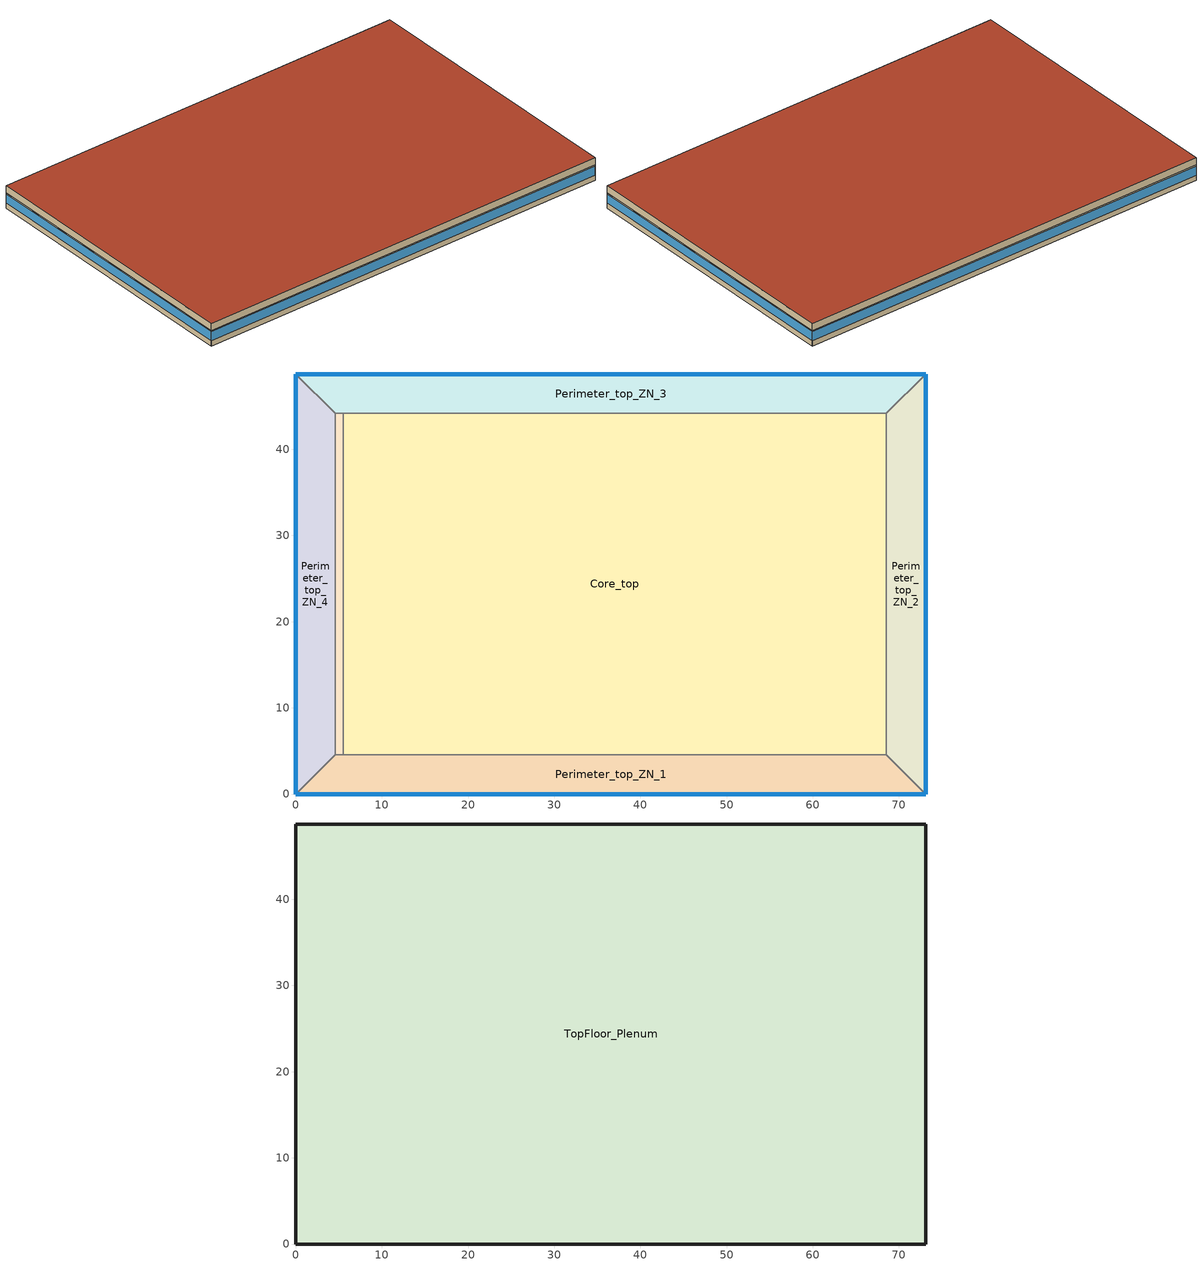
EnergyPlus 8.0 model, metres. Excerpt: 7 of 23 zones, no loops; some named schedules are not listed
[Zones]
Core_top
 floor adiabatic (int_slab_floor): 68.53,44.16 68.53,4.57 5.49,4.57 5.49,44.16 z33.54
 wall to Perimeter_bot_ZN_1 (int_wall): 5.49,4.57 68.53,4.57 z33.54:36.28
 wall to Perimeter_top_ZN_4 (int_wall): 5.49,44.16 5.49,4.57 z33.54:36.28
 wall to Perimeter_top_ZN_3 (int_wall): 68.53,44.16 5.49,44.16 z33.54:36.28
 wall to Perimeter_top_ZN_2 (int_wall): 68.53,4.57 68.53,44.16 z33.54:36.28
 ceiling to TopFloor_Plenum (DropCeiling): 5.49,44.16 5.49,4.57 68.53,4.57 68.53,44.16 z36.28
Perimeter_top_ZN_3
 floor adiabatic (int_slab_floor): 73.11,48.74 68.53,44.16 4.57,44.16 0,48.74 z33.54
 wall outside (nonres_ext_wall): 73.11,48.74 0,48.74 z33.54:36.28
 wall to Perimeter_top_ZN_4 (int_wall): 0,48.74 4.57,44.16 z33.54:36.28
 wall to Perimeter_top_ZN_2 (int_wall): 68.53,44.16 73.11,48.74 z33.54:36.28
 wall to DataCenter_top_ZN_6 (int_wall): 4.57,44.16 5.49,44.16 z33.54:36.28
 window (Window_U_0.40_SHGC_0.45): 73.11,48.74 0,48.74 z34.45:36.04
 ceiling to TopFloor_Plenum (DropCeiling): 0,48.74 4.57,44.16 68.53,44.16 73.11,48.74 z36.28
Perimeter_top_ZN_2
 floor adiabatic (int_slab_floor): 73.11,48.74 73.11,0 68.53,4.57 68.53,44.16 z33.54
 wall outside (nonres_ext_wall): 73.11,0 73.11,48.74 z33.54:36.28
 wall to Perimeter_top_ZN_1 (int_wall): 68.53,4.57 73.11,0 z33.54:36.28
 window (Window_U_0.40_SHGC_0.45): 73.11,0 73.11,48.74 z34.45:36.04
 ceiling to TopFloor_Plenum (DropCeiling): 68.53,44.16 68.53,4.57 73.11,0 73.11,48.74 z36.28
Perimeter_top_ZN_1
 floor adiabatic (int_slab_floor): 68.53,4.57 73.11,0 0,0 4.57,4.57 z33.54
 wall outside (nonres_ext_wall): 0,0 73.11,0 z33.54:36.28
 wall to DataCenter_top_ZN_6 (int_wall): 5.49,4.57 4.57,4.57 z33.54:36.28
 wall to Perimeter_top_ZN_4 (int_wall): 4.57,4.57 0,0 z33.54:36.28
 window (Window_U_0.40_SHGC_0.45): 0,0 73.11,0 z34.45:36.04
 ceiling to TopFloor_Plenum (DropCeiling): 4.57,4.57 0,0 73.11,0 68.53,4.57 z36.28
Perimeter_top_ZN_4
 floor adiabatic (int_slab_floor): 4.57,44.16 4.57,4.57 0,0 0,48.74 z33.54
 wall outside (nonres_ext_wall): 0,48.74 0,0 z33.54:36.28
 wall to DataCenter_top_ZN_6 (int_wall): 4.57,4.57 4.57,44.16 z33.54:36.28
 window (Window_U_0.40_SHGC_0.45): 0,48.74 0,0 z34.45:36.04
 ceiling to TopFloor_Plenum (DropCeiling): 0,48.74 0,0 4.57,4.57 4.57,44.16 z36.28
DataCenter_top_ZN_6
 floor adiabatic (int_slab_floor): 5.49,44.16 5.49,4.57 4.57,4.57 4.57,44.16 z33.54
 ceiling to TopFloor_Plenum (DropCeiling): 4.57,44.16 4.57,4.57 5.49,4.57 5.49,44.16 z36.28
TopFloor_Plenum
 wall outside (nonres_ext_wall): 0,0 73.11,0 73.11,48.74 0,48.74 0,0 z36.28:37.5
 roof outside (nonres_roof): 0,48.74 0,0 73.11,0 73.11,48.74 z37.5
[Building]
Large Office: North Axis {deg}=0; Terrain=City; Loads Convergence Tolerance Value=0.04; Temperature Convergence Tolerance Value {deltaC}=0.2; Solar Distribution=FullInteriorAndExterior; Maximum Number of Warmup Days=25; Minimum Number of Warmup Days=6
[Site:Location]
Site:Location=Duluth International Arpt_MN_USA Design_Conditions; Latitude {N+ S-}=46.83; Longitude {W- E+}=-92.22; Time Zone Relative to GMT {GMT+/-}=-6; Elevation {m}=433
[SizingPeriod:DesignDay] Day of Month=21; Dry-Bulb Temperature Range Modifier Type=DefaultMultipliers; Humidity Condition Type=Wetbulb; Barometric Pressure {Pa}=96230; Rain {Yes/No}=No; Snow on ground {Yes/No}=No; Daylight Savings Time Indicator=No
Name | Month | Day Type | Maximum Dry-Bulb Temperature {C} | Daily Dry-Bulb Temperature Range {C} | Wetbulb at Maximum Dry-Bulb {C} | Wind Speed {m/s} design conditions vs. traditional 6.71 m/s (15 mph) | Wind Direction {Degrees; N=0, S=180} | Solar Model Indicator | Clearness {0.0 to 1.1} | Wind Speed {m/s} design conditions vs. traditional 3.35 m/s (7mph) | ASHRAE Clear Sky Optical Depth for Beam Irradiance (taub) | ASHRAE Clear Sky Optical Depth for Diffuse Irradiance (taud)
Duluth International Arpt Ann Htg 99.6% Condns DB | 1 | WinterDesignDay | -28.6 | 0 | -28.6 | 4.6 | 310 | ASHRAEClearSky | 0
Duluth International Arpt Ann Clg .4% Condns DB=>MWB | 7 | SummerDesignDay | 29.2 | 10.9 | 21 |  | 220 | ASHRAETau |  | 5.2 | 0.398 | 2.218
[Site:WaterMainsTemperature]
Calculation Method=Correlation; Annual Average Outdoor Air Temperature {C}=3.19; Maximum Difference In Monthly Average Outdoor Air Temperatures {deltaC}=31.72
[Material]
Name | Roughness | Thickness {m} | Conductivity {W/m-K} | Density {kg/m3} | Specific Heat {J/kg-K} | Thermal Absorptance | Solar Absorptance | Visible Absorptance | Absorptance:Thermal | Absorptance:Solar | Absorptance:Visible
Std Wood 6inch | MediumSmooth | 0.15 | 0.12 | 540 | 1210 | 0.9 | 0.7 | 0.7
AC02 Acoustic Ceiling | MediumSmooth | 0.0127 | 0.057 | 288 | 1339 | 0.9 | 0.7 | 0.2
F08 Metal surface | Smooth | 0.0008 | 45.28 | 7824 | 500
F13 Built-up roofing | Rough | 0.0095 | 0.16 | 1120 | 1460 |  |  |  | 0.9 | 0.7
G01 13mm gypsum board | Smooth | 0.0127 | 0.16 | 800 | 1090 |  |  |  | 0.9 | 0.7 | 0.5
200mm Normalweight concrete wall | MediumRough | 0.2032 | 2.31 | 2322 | 832
100mm Normalweight concrete floor | MediumRough | 0.1016 | 2.31 | 2322 | 832
[Material:NoMass]
CP02 CARPET PAD: VeryRough, 0.21648, 0.9, 0.7, 0.8
Nonres_Roof_Insulation: MediumSmooth, 6.09289, 0.9, 0.7, 0.7
Nonres_Exterior_Wall_Insulation: MediumSmooth, 2.16339, 0.9, 0.7, 0.7
[Construction]
InteriorFurnishings: Std Wood 6inch
DropCeiling: AC02 Acoustic Ceiling
int_wall: G01 13mm gypsum board, G01 13mm gypsum board
int_slab_floor: 100mm Normalweight concrete floor, CP02 CARPET PAD
nonres_roof: F13 Built-up roofing, Nonres_Roof_Insulation, F08 Metal surface
nonres_ext_wall: 200mm Normalweight concrete wall, Nonres_Exterior_Wall_Insulation, G01 13mm gypsum board
Window_U_0.40_SHGC_0.45: ECABS-2 BLEACHED 6MM, AIR 6MM, LoE SPEC SEL CLEAR 6MM Rev
[WindowMaterial:Glazing]
LoE SPEC SEL CLEAR 6MM Rev: SpectralAverage, , .006, .43, .42, .3, .77, .06, .07, 0, .03, .84, .9
ECABS-2 BLEACHED 6MM: SpectralAverage, , .006, .814, .086, .086, .847, .099, .099, 0, .84, .1, .9
[WindowMaterial:Gas]
AIR 6MM: Gas Type=Air; Thickness {m}=0.0063
[SurfaceProperty:OtherSideCoefficients] Combined Convective Radiative Film Coefficient=0; Constant Temperature=1; Constant Temperature Coefficient=1; External Dry-Bulb Temperature Coefficient=0; Ground Temperature Coefficient=0; Wind Speed Coefficient=0; Zone Air Temperature Coefficient=0; Sinusoidal Variation of Constant Temperature Coefficient=No; Period of Sinusoidal Variation=24
Name | Constant Temperature Schedule
surfPropOthSdCoefBasementAvgWall | scheduleOSCBasementWallSurfaceTemp
surfPropOthSdCoefBasementAvgFloor | scheduleOSCBasementFloorTemp
surfPropOthSdCoefBasementUpperWall | scheduleOSCBasementUpperWallTemp
surfPropOthSdCoefBasementLowerWall | scheduleOSCBasementLowerWallTemp
[Zone] Multiplier=1
Name | Type | Ceiling Height {m} | Volume {m3} | Floor Area {m2} | Part of Total Floor Area
Core_top; Perimeter_top_ZN_3; Perimeter_top_ZN_2; Perimeter_top_ZN_1; Perimeter_top_ZN_4 | 1 | autocalculate | autocalculate | autocalculate | YES
TopFloor_Plenum |  | autocalculate | autocalculate | autocalculate | No
DataCenter_top_ZN_6
[InternalMass] Construction=InteriorFurnishings
Name | Zone | Surface Area {m2}
Core_top_InternalMass_1 | Core_top | 5064.65
Perimeter_top_ZN_3_InternalMass_1 | Perimeter_top_ZN_3 | 626.8258
Perimeter_top_ZN_2_InternalMass_1 | Perimeter_top_ZN_2 | 403.9504
Perimeter_top_ZN_1_InternalMass_1 | Perimeter_top_ZN_1 | 626.8354
Perimeter_top_ZN_4_InternalMass_1 | Perimeter_top_ZN_4 | 403.9478
[People] Number of People Schedule=BLDG_OCC_SCH; Number of People Calculation Method=Area/Person; Zone Floor Area per Person {m2/person}=18.5788; Fraction Radiant=0.3; Sensible Heat Fraction=AUTOCALCULATE; Activity Level Schedule=ACTIVITY_SCH; Enable ASHRAE 55 Comfort Warnings=No; Mean Radiant Temperature Calculation Type=ZoneAveraged; Work Efficiency Schedule=WORK_EFF_SCH; Clothing Insulation Schedule=CLOTHING_SCH; Air Velocity Schedule=AIR_VELO_SCH; Thermal Comfort Model 1 Type=FANGER
Name | Zone or ZoneList
Core_top | Core_top
Perimeter_top_ZN_3 | Perimeter_top_ZN_3
Perimeter_top_ZN_2 | Perimeter_top_ZN_2
Perimeter_top_ZN_1 | Perimeter_top_ZN_1
Perimeter_top_ZN_4 | Perimeter_top_ZN_4
[Lights] Schedule=BLDG_LIGHT_SCH; Design Level Calculation Method=Watts/Area; Return Air Fraction=0; Fraction Radiant=0.7; Fraction Visible=0.2; Fraction Replaceable=1; Return Air Fraction Calculated from Plenum Temperature=No
Name | Zone or ZoneList | Watts per Zone Floor Area {W/m | Watts per Zone Floor Area {W/m2}
Core_top_Lights | Core_top | 8.82641
Perimeter_top_ZN_3_Lights | Perimeter_top_ZN_3 | 8.82641
Perimeter_top_ZN_2_Lights | Perimeter_top_ZN_2 | 8.82641
Perimeter_top_ZN_1_Lights | Perimeter_top_ZN_1 | 8.82641
Perimeter_top_ZN_4_Lights | Perimeter_top_ZN_4 | 8.82641
DataCenter_top_Lights | DataCenter_top_ZN_6 |  | 8.82641
[ElectricEquipment] Fraction Latent=0; Fraction Radiant=0.5; Fraction Lost=0
Name | Zone or ZoneList | Schedule | Design Level Calculation Method | Design Level {W} | Watts per Zone Floor Area {W/m2}
Core_top_MiscPlug_Equip | Core_top | BLDG_EQUIP_SCH | EquipmentLevel | 20142.8
Perimeter_top_ZN_3_MiscPlug_Equip | Perimeter_top_ZN_3 | BLDG_EQUIP_SCH | EquipmentLevel | 2529.24
Perimeter_top_ZN_2_MiscPlug_Equip | Perimeter_top_ZN_2 | BLDG_EQUIP_SCH | EquipmentLevel | 1629.94
Perimeter_top_ZN_1_MiscPlug_Equip | Perimeter_top_ZN_1 | BLDG_EQUIP_SCH | EquipmentLevel | 2529.28
Perimeter_top_ZN_4_MiscPlug_Equip | Perimeter_top_ZN_4 | BLDG_EQUIP_SCH | EquipmentLevel | 1629.93
DataCenter_top_MiscPlug_Equip | DataCenter_top_ZN_6 | ALWAYS_ON | Watts/Area | 0 | 215.299
[Exterior:FuelEquipment] Fuel Use Type=Electricity
Name | Schedule | Design Level {W}
Elevators | BLDG_ELEVATORS | 244444
Elevators_Lights_Fan | ELEV_LIGHT_FAN_SCH_ADD_DF | 752
[Exterior:Lights] Control Option=AstronomicalClock
Name | Schedule | Design Level {W}
Exterior_Lights_a | Exterior_lighting_schedule_a | 12979.2
Exterior_Lights_b | Exterior_lighting_schedule_b | 43305.1
[Daylighting:Controls] Total Daylighting Reference Points=2; Z-Coordinate of First Reference Point {m}=34.29; Z-Coordinate of Second Reference Point {m}=34.29; Fraction of Zone Controlled by First Reference Point=0.3857; Fraction of Zone Controlled by Second Reference Point=0.1385; Illuminance Setpoint at First Reference Point {lux}=375; Illuminance Setpoint at Second Reference Point {lux}=375; Lighting Control Type=2; Maximum Allowable Discomfort Glare Index=22; Minimum Input Power Fraction for Continuous Dimming Control=0.3; Minimum Light Output Fraction for Continuous Dimming Control=0.2; Number of Stepped Control Steps=3; Probability Lighting will be Reset When Needed in Manual Stepped Control=1
Name | X-Coordinate of First Reference Point {m} | Y-Coordinate of First Reference Point {m} | X-Coordinate of Second Reference Point {m} | Y-Coordinate of Second Reference Point {m} | Glare Calculation Azimuth Angle of View Direction Clockwise from Zone y-Axis {deg}
Perimeter_top_ZN_1 | 36.576 | 1.6764 | 36.576 | 3.3528 | 180
Perimeter_top_ZN_2 | 71.4308 | 24.384 | 69.7544 | 24.384 | 90
Perimeter_top_ZN_3 | 36.576 | 47.0617 | 36.576 | 45.3847 | 0
Perimeter_top_ZN_4 | 1.6764 | 24.384 | 3.3528 | 24.384 | 270
[ZoneInfiltration:DesignFlowRate] Schedule=INFIL_SCH_PNNL; Design Flow Rate Calculation Method=Flow/ExteriorArea; Constant Term Coefficient=0; Temperature Term Coefficient=0; Velocity Term Coefficient=0.224; Velocity Squared Term Coefficient=0
Name | Zone or ZoneList | Flow per Exterior Surface Area {m3/s-m2}urface Are | Flow per Exterior Surface Area {m3/s-m2}
Perimeter_top_ZN_3_Infiltration | Perimeter_top_ZN_3 | 0.00056896
Perimeter_top_ZN_2_Infiltration | Perimeter_top_ZN_2 | 0.00056896
Perimeter_top_ZN_1_Infiltration | Perimeter_top_ZN_1 | 0.00056896
Perimeter_top_ZN_4_Infiltration | Perimeter_top_ZN_4 | 0.00056896
TopFloor_Plenum_Infiltration | TopFloor_Plenum |  | 4.37644e-05
[AirLoopHVAC:ReturnPlenum]
TopFloor_Return_Plenum: Zone=TopFloor_Plenum
[EnergyManagementSystem:ProgramCallingManager]
DataCenter_Main_Manager: InsideHVACSystemIterationLoop; DataCenter_Main
Transformer_Load_Prog_Manager: AfterPredictorAfterHVACManagers; Transformer_Load_Prog
ChangeTowerFlow_Manager: InsideHVACSystemIterationLoop; ChangTowerFlow
BoilerParManager: BeginNewEnvironment; SetBoilerPar
BoilerCurveManager: InsideHVACSystemIterationLoop; SetBoilerCurve
OA_BASED_OPTIMUM_START_EMS_Program Manager: AfterPredictorAfterHVACManagers; OA_BASED_OPTIMUM_START_EMS_Program
PlantPump_EMS_Program Manager: InsideHVACSystemIterationLoop; PlantPump_EMS_Program
[EnergyManagementSystem:Program]
DataCenter_Main: IF DataCenter_Humidifier_Status > 0; SET DataCenter_ExtraElecHeatC_Status = 1; SET DataCenter_ExtraElecHeatC_SP = DataCenter_AfterHumidifier_Temp + 0.36; ELSE; SET DataCenter_ExtraElecHeatC_Status = 0; SET DataCenter_ExtraElecHeatC_SP = NULL; ENDIF; IF T_OA < 10 && DataCenter_HeatC_Status >0; SET HeatGain = 0 * (DataCenter_FanDesignMass/1.2) *2118; SET FlowRate = (DataCenter_FanMassFlow/1.2)*2118; SET DataCenter_PreheatDeltaT = HeatGain/(1.08*FlowRate); SET DataCenter_ExtraWaterHeatC_Status = 1; SET DataCenter_ExtraWaterHeatC_SP = DataCenter_AfterElecHeatC_Temp + DataCenter_PreheatDeltaT; ELSE; SET DataCenter_ExtraWaterHeatC_Status = 0; SET DataCenter_ExtraWaterHeatC_SP = NULL; ENDIF
Transformer_Load_Prog: SET Wired_LTG = Facility_Int_LTG*0.0281
ChangTowerFlow: IF Chiller1_Status > 0 && Chiller2_Status == 0 && SensedCurveInput > 0.2; IF (0.5 * SensedCurveInput) > 0.2; SET AirInput = 0.5 * SensedCurveInput; ELSE; SET AirInput = 0.2; ENDIF; SET TowerCurveOutput =  2* (AirInput^3); ELSE; SET TowerCurveOutput = SensedCurveValue; ENDIF
SetBoilerPar: SET CapRated =  1712463.91; SET EtRated =  0.8125; SET CapRated = (CapRated *3.412)/1000; SET SkinLossRate = 0.02; SET BoilerType = 1; IF BoilerType  == 1; IF CapRated >10000; SET PLRx = 0.2; ELSEIF CapRated >5000; SET PLRx = 0.25; ELSEIF CapRated >1000; SET PLRx = 0.33; ELSE; SET BoilerType = 2; SET PLRx = 0.2; ENDIF; ELSE; SET PLRx = 0.2; ENDIF; IF BoilerType == 1; SET CurveX = 0.975 + 0.305 * PLRx - 0.527 * (PLRx^2) + 0.249 * (PLRx^3); ELSE; SET CurveX = 0.907 + 0.320 * PLRx - 0.420 * (PLRx^2) + 0.193 * (PLRx^3); ENDIF; SET LoadX = CapRated * PLRx; SET Etx = CurveX * EtRated; SET InputEx = LoadX/Etx; SET SkinEx = CapRated * SkinLossRate; SET Ecx = (LoadX + SkinEx)/InputEx
SetBoilerCurve: IF BoilerPLR >= PLRx; IF BoilerType == 1; SET BoilerCurve = 0.975 + 0.305*BoilerPLR - 0.527*(BoilerPLR^2) + 0.249*(BoilerPLR^3); ELSE; SET BoilerCurve = 0.907 + 0.320*BoilerPLR - 0.420*(BoilerPLR^2) + 0.193*(BoilerPLR^3); ENDIF; ELSE; IF BoilerPLR == 0; SET BoilerCurve = NULL; ELSE; IF BoilerPLR <0.05; SET BoilerCurve = (0.05/(0.05 + SkinLossRate)) * (Ecx/EtRated); ELSE; SET BoilerCurve = (BoilerPLR/(BoilerPLR + SkinLossRate)) * (Ecx/EtRated); ENDIF; ENDIF; ENDIF
OA_BASED_OPTIMUM_START_EMS_Program: IF DaylightSavings==0 && DayOfWeek>1 && Hour==4 && OAT<23.9 && OAT>1.7; SET CLGSETP_SCH_Actuator = 26.7; SET HTGSETP_SCH_Actuator = 15.6; ELSEIF DaylightSavings==1 && DayOfWeek>1 && Hour==3 && OAT<23.9 && OAT>1.7; SET CLGSETP_SCH_Actuator = 26.7; SET HTGSETP_SCH_Actuator = 15.6; ELSE; SET CLGSETP_SCH_Actuator = NULL; SET HTGSETP_SCH_Actuator = NULL; ENDIF
PlantPump_EMS_Program: IF ChillerPlantDemandLoad < 1174080.795; SET Chiller2PumpStatus = 0; SET Chiller2Status = 0; SET Chiller2PumpFlow = 0; ELSE; SET Chiller2PumpStatus = 1; SET Chiller2Status = 1; SET Chiller2PumpFlow = Chiller2PumpDesignFlow; ENDIF
[EnergyManagementSystem:GlobalVariable]
DataCenter_PreheatDeltaT
Wired_LTG
BoilerType; CapRated; EtRated; PLRx; Ecx; SkinLossRate
[EnergyManagementSystem:OutputVariable]
Name | EMS Variable | Type of Data in Variable | Update Frequency | Units
DataCenter_ExtraElecHeatC_Status | DataCenter_ExtraElecHeatC_Status | Averaged | SystemTimeStep
DataCenter_ExtraWaterHeatC_Status | DataCenter_ExtraWaterHeatC_Status | Averaged | SystemTimeStep
DataCenter_ExtraWaterHeatC_SP | DataCenter_ExtraWaterHeatC_SP | Averaged | SystemTimeStep
DataCenter_PreheatDeltaT | DataCenter_PreheatDeltaT | Averaged | SystemTimeStep
Wired_LTG | Wired_LTG | Summed | ZoneTimeStep | J
[ElectricLoadCenter:Transformer]
Transformer 1: Availability Schedule=Always_On; Transformer Usage=PowerInFromGrid; Nameplate Rating {VA}=500000; Phase=3; Conductor Material=Aluminum; Full Load Temperature Rise {C}=150; Fraction of Eddy Current Losses=0.1; Performance Input Method=NominalEfficiency; Nameplate Efficiency=0.987; Per Unit Load for Nameplate Efficiency=0.35; Reference Temperature for Nameplate Efficiency {C}=75; Consider Transformer Loss for Utility Cost=Yes; Meter 1=Wired_LTG_Electricity; Meter 2=Wired_Int_EQUIP
[Schedule:Compact]
scheduleOSCBasementWallSurfaceTemp: Temperature, Through:   1/31, For:AllDays, Until:24:00, 18.41, Through:   2/28, For:AllDays, Until:24:00, 18.31, Through:   3/31, For:AllDays, Until:24:00, 18.99, Through:   4/30, For:AllDays, Until:24:00, 19.62, Through:   5/31, For:AllDays, Until:24:00, 20.22, Through:   6/30, For:AllDays, Until:24:00, 23.45, Through:   7/31, For:AllDays, Until:24:00, 24.13, Through:   8/31, For:AllDays, Until:24:00, 24.17, Through:   9/30, For:AllDays, Until:24:00, 23.67, Through:  10/31, For:AllDays, Until:24:00, 20.6, Through:  11/30, For:AllDays, Until:24:00, 19.75, Through:  12/31, For:AllDays, Until:24:00, 18.95
scheduleOSCBasementFloorTemp: Temperature, Through:   1/31, For:AllDays, Until:24:00, 20.65, Through:   2/28, For:AllDays, Until:24:00, 20.61, Through:   3/31, For:AllDays, Until:24:00, 20.6, Through:   4/30, For:AllDays, Until:24:00, 20.6, Through:   5/31, For:AllDays, Until:24:00, 20.61, Through:   6/30, For:AllDays, Until:24:00, 22.99, Through:   7/31, For:AllDays, Until:24:00, 23.38, Through:   8/31, For:AllDays, Until:24:00, 23.45, Through:   9/30, For:AllDays, Until:24:00, 23.49, Through:  10/31, For:AllDays, Until:24:00, 21.09, Through:  11/30, For:AllDays, Until:24:00, 20.77, Through:  12/31, For:AllDays, Until:24:00, 20.7
scheduleOSCBasementUpperWallTemp: Temperature, Through:   1/31, For:AllDays, Until:24:00, 17.56, Through:   2/28, For:AllDays, Until:24:00, 17.69, Through:   3/31, For:AllDays, Until:24:00, 18.72, Through:   4/30, For:AllDays, Until:24:00, 19.49, Through:   5/31, For:AllDays, Until:24:00, 20.27, Through:   6/30, For:AllDays, Until:24:00, 23.76, Through:   7/31, For:AllDays, Until:24:00, 24.42, Through:   8/31, For:AllDays, Until:24:00, 24.29, Through:   9/30, For:AllDays, Until:24:00, 23.46, Through:  10/31, For:AllDays, Until:24:00, 20.12, Through:  11/30, For:AllDays, Until:24:00, 19.05, Through:  12/31, For:AllDays, Until:24:00, 18.15
scheduleOSCBasementLowerWallTemp: Temperature, Through:   1/31, For:AllDays, Until:24:00, 19.24, Through:   2/28, For:AllDays, Until:24:00, 18.91, Through:   3/31, For:AllDays, Until:24:00, 19.26, Through:   4/30, For:AllDays, Until:24:00, 19.74, Through:   5/31, For:AllDays, Until:24:00, 20.18, Through:   6/30, For:AllDays, Until:24:00, 23.16, Through:   7/31, For:AllDays, Until:24:00, 23.85, Through:   8/31, For:AllDays, Until:24:00, 24.05, Through:   9/30, For:AllDays, Until:24:00, 23.88, Through:  10/31, For:AllDays, Until:24:00, 21.07, Through:  11/30, For:AllDays, Until:24:00, 20.43, Through:  12/31, For:AllDays, Until:24:00, 19.72
BLDG_OCC_SCH: Through: 12/31, For: Weekdays, Until: 06:00, 0, Until: 07:00, 0.1, Until: 08:00, 0.2, Until: 12:00, 0.95, Until: 13:00, 0.5, Until: 17:00, 0.95, Until: 18:00, 0.3, Until: 22:00, 0.1, Until: 24:00, 0.05, For: SummerDesignDay, Until: 06:00, 0, Until: 22:00, 1, Until: 24:00, 0.05, For: Saturday, Until: 06:00, 0, Until: 08:00, 0.1, Until: 12:00, 0.3, Until: 17:00, 0.1, Until: 19:00, 0.05, Until: 24:00, 0, For: WinterDesignDay, Until: 24:00, 0, For: Sunday Holidays AllOtherDays, Until: 06:00, 0, Until: 18:00, 0.05, Until: 24:00, 0
ACTIVITY_SCH: Through: 12/31, For: AllDays, Until: 24:00, 120
WORK_EFF_SCH: Through: 12/31, For: AllDays, Until: 24:00, 0
